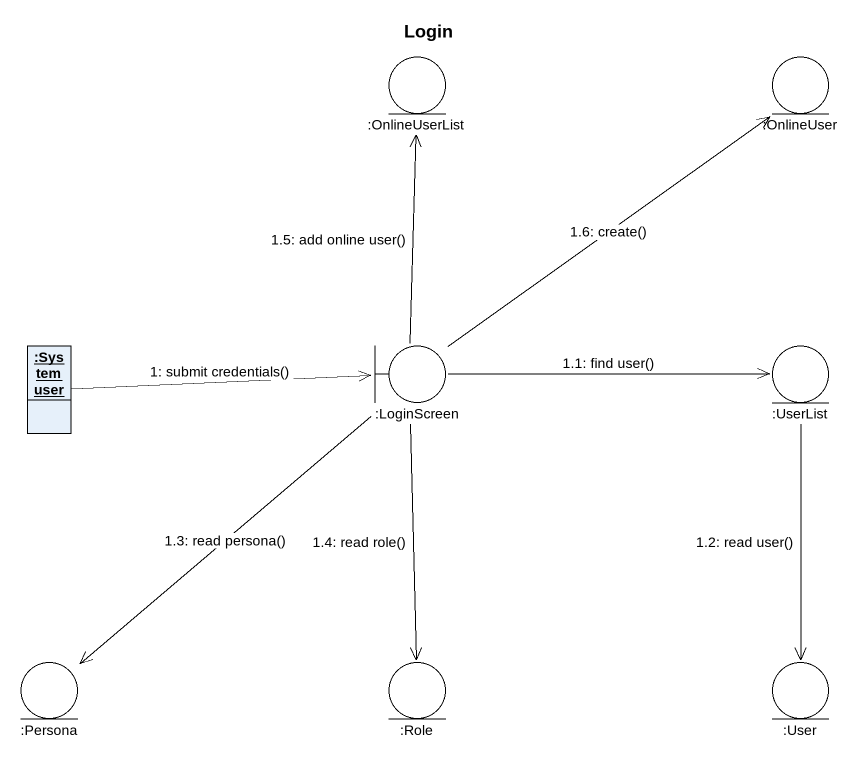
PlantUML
@startuml
title Login
allowmixing
hide circle
hide empty members
entity ":OnlineUserList" as OnlineUserList
entity ":OnlineUser" as OnlineUser
object ":System user" as System_user
boundary ":LoginScreen" as LoginScreen
entity ":UserList" as UserList
entity ":Persona" as Persona
entity ":Role" as Role
entity ":User" as User
System_user -right-> LoginScreen : 1: submit credentials()
LoginScreen -right-> UserList : 1.1: find user()
UserList --> User : 1.2: read user()
LoginScreen --> Persona : 1.3: read persona()
LoginScreen --> Role : 1.4: read role()
LoginScreen -up-> OnlineUserList : 1.5: add online user()
LoginScreen -up-> OnlineUser : 1.6: create()
@enduml
